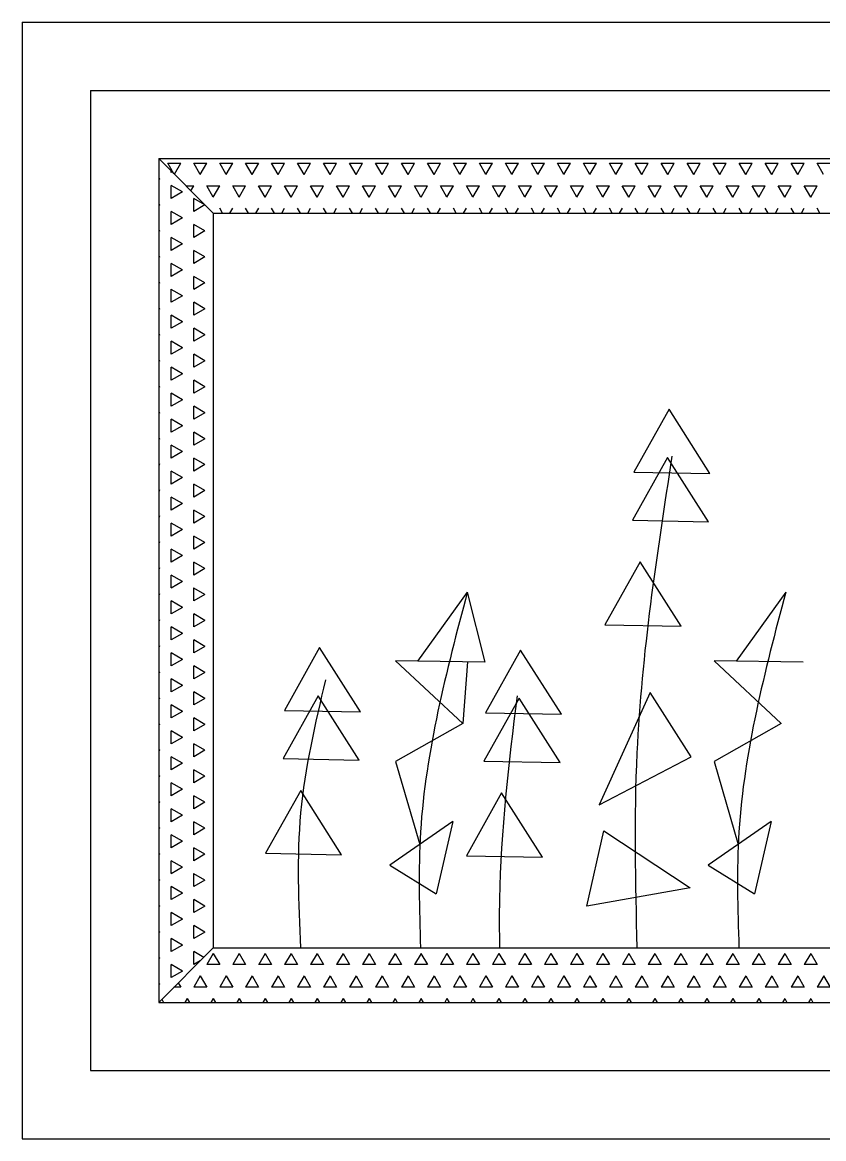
# Model space of a CAD drawing. Header units: inches. Extents: x 8.9 to 51.4, y 11.8 to 36.6.
# Drawn here: x 11.859 to 12.24, y 27.146 to 27.676 of the extents above; entities that cross this region are included whole.
import ezdxf

# ---------------------------------------------------------------- set-up
doc = ezdxf.new("R2010")
doc.units = ezdxf.units.IN
doc.header["$MEASUREMENT"] = 0
doc.layers.add('1', color=1, linetype='Continuous')

msp = doc.modelspace()

# ---------------------------------------------------------------- linework, layer by layer
at = {"layer": '1'}
for p, q in [((11.85947, 27.67626), (12.62944, 27.67626)), ((11.85947, 27.67626), (11.85947, 27.14563)), ((11.89187, 27.64386), (12.59704, 27.64386)), ((11.89187, 27.64386), (11.89187, 27.17803)), ((11.92427, 27.61146), (12.56464, 27.61146)), ((11.92427, 27.61146), (11.92427, 27.21043)), ((11.95019, 27.58554), (11.92427, 27.61146)), ((11.93142, 27.60432), (11.92857, 27.60926)), ((11.92857, 27.60925), (11.93474, 27.60925)), ((11.93172, 27.60402), (11.93474, 27.60926)), ((11.944, 27.60391), (11.94091, 27.60926)), ((11.94091, 27.60925), (11.94708, 27.60925)), ((11.944, 27.60391), (11.94709, 27.60926)), ((11.95634, 27.60391), (11.95325, 27.60926)), ((11.95326, 27.60925), (11.95943, 27.60925)), ((11.95635, 27.60391), (11.95943, 27.60926)), ((11.96868, 27.60391), (11.9656, 27.60926)), ((11.9656, 27.60925), (11.97177, 27.60925)), ((11.96869, 27.60391), (11.97178, 27.60926)), ((11.98103, 27.60391), (11.97794, 27.60926)), ((11.97795, 27.60925), (11.98412, 27.60925)), ((11.98103, 27.60391), (11.98412, 27.60926)), ((11.99337, 27.60391), (11.99029, 27.60926)), ((11.99029, 27.60925), (11.99646, 27.60925)), ((11.99338, 27.60391), (11.99647, 27.60926)), ((12.00572, 27.60391), (12.00263, 27.60926)), ((12.00263, 27.60925), (12.00881, 27.60925)), ((12.00572, 27.60391), (12.00881, 27.60926)), ((12.01806, 27.60391), (12.01498, 27.60926)), ((12.01498, 27.60925), (12.02115, 27.60925)), ((12.01807, 27.60391), (12.02115, 27.60926)), ((12.03041, 27.60391), (12.02732, 27.60926)), ((12.02732, 27.60925), (12.0335, 27.60925)), ((12.03041, 27.60391), (12.0335, 27.60926)), ((12.04275, 27.60391), (12.03966, 27.60926)), ((12.03967, 27.60925), (12.04584, 27.60925)), ((12.04276, 27.60391), (12.04584, 27.60926)), ((12.0551, 27.60391), (12.05201, 27.60926)), ((12.05201, 27.60925), (12.05818, 27.60925)), ((12.0551, 27.60391), (12.05819, 27.60926)), ((12.06744, 27.60391), (12.06435, 27.60926)), ((12.06436, 27.60925), (12.07053, 27.60925)), ((12.06745, 27.60391), (12.07053, 27.60926)), ((12.07978, 27.60391), (12.0767, 27.60926)), ((12.0767, 27.60925), (12.08287, 27.60925)), ((12.07979, 27.60391), (12.08288, 27.60926)), ((12.09213, 27.60391), (12.08904, 27.60926)), ((12.08905, 27.60925), (12.09522, 27.60925)), ((12.09213, 27.60391), (12.09522, 27.60926)), ((12.10447, 27.60391), (12.10139, 27.60926)), ((12.10139, 27.60925), (12.10756, 27.60925)), ((12.10448, 27.60391), (12.10756, 27.60926)), ((12.11682, 27.60391), (12.11373, 27.60926)), ((12.11373, 27.60925), (12.11991, 27.60925)), ((12.11682, 27.60391), (12.11991, 27.60926)), ((12.12916, 27.60391), (12.12608, 27.60926)), ((12.12608, 27.60925), (12.13225, 27.60925)), ((12.12917, 27.60391), (12.13225, 27.60926)), ((12.14151, 27.60391), (12.13842, 27.60926)), ((12.13842, 27.60925), (12.1446, 27.60925)), ((12.14151, 27.60391), (12.1446, 27.60926)), ((12.15385, 27.60391), (12.15076, 27.60926)), ((12.15077, 27.60925), (12.15694, 27.60925)), ((12.15386, 27.60391), (12.15694, 27.60926)), ((12.16619, 27.60391), (12.16311, 27.60926)), ((12.16311, 27.60925), (12.16928, 27.60925)), ((12.1662, 27.60391), (12.16929, 27.60926)), ((12.17854, 27.60391), (12.17545, 27.60926)), ((12.17546, 27.60925), (12.18163, 27.60925)), ((12.17855, 27.60391), (12.18163, 27.60926)), ((12.19088, 27.60391), (12.1878, 27.60926)), ((12.1878, 27.60925), (12.19397, 27.60925)), ((12.19089, 27.60391), (12.19398, 27.60926)), ((12.20323, 27.60391), (12.20014, 27.60926)), ((12.20015, 27.60925), (12.20632, 27.60925)), ((12.20323, 27.60391), (12.20632, 27.60926)), ((12.21557, 27.60391), (12.21249, 27.60926)), ((12.21249, 27.60925), (12.21866, 27.60925)), ((12.21558, 27.60391), (12.21866, 27.60926)), ((12.22792, 27.60391), (12.22483, 27.60926)), ((12.22483, 27.60925), (12.23101, 27.60925)), ((12.22792, 27.60391), (12.23101, 27.60926)), ((12.24026, 27.60391), (12.23718, 27.60926)), ((12.23718, 27.60925), (12.24335, 27.60925)), ((11.93023, 27.6049), (11.93023, 27.6055)), ((11.93062, 27.60512), (11.93024, 27.60489)), ((11.92489, 27.60181), (11.92427, 27.60216)), ((11.92489, 27.60181), (11.92427, 27.60145)), ((11.93023, 27.59255), (11.93023, 27.59873)), ((11.93558, 27.59563), (11.93023, 27.59872)), ((11.93717, 27.59856), (11.94091, 27.59856)), ((11.93954, 27.59619), (11.94092, 27.59857)), ((11.95017, 27.59322), (11.94708, 27.59857)), ((11.94708, 27.59856), (11.95326, 27.59856)), ((11.95017, 27.59322), (11.95326, 27.59857)), ((11.96251, 27.59322), (11.95943, 27.59857)), ((11.95943, 27.59856), (11.9656, 27.59856)), ((11.96252, 27.59322), (11.9656, 27.59857)), ((11.97486, 27.59322), (11.97177, 27.59857)), ((11.97177, 27.59856), (11.97795, 27.59856)), ((11.97486, 27.59322), (11.97795, 27.59857)), ((11.9872, 27.59322), (11.98411, 27.59857)), ((11.98412, 27.59856), (11.99029, 27.59856)), ((11.98721, 27.59322), (11.99029, 27.59857)), ((11.99955, 27.59322), (11.99646, 27.59857)), ((11.99646, 27.59856), (12.00263, 27.59856)), ((11.99955, 27.59322), (12.00264, 27.59857)), ((12.01189, 27.59322), (12.0088, 27.59857)), ((12.00881, 27.59856), (12.01498, 27.59856)), ((12.0119, 27.59322), (12.01498, 27.59857)), ((12.02423, 27.59322), (12.02115, 27.59857)), ((12.02115, 27.59856), (12.02732, 27.59856)), ((12.02424, 27.59322), (12.02733, 27.59857)), ((12.03658, 27.59322), (12.03349, 27.59857)), ((12.0335, 27.59856), (12.03967, 27.59856)), ((12.03658, 27.59322), (12.03967, 27.59857)), ((12.04892, 27.59322), (12.04584, 27.59857)), ((12.04584, 27.59856), (12.05201, 27.59856)), ((12.04893, 27.59322), (12.05202, 27.59857)), ((12.06127, 27.59322), (12.05818, 27.59857)), ((12.05818, 27.59856), (12.06436, 27.59856)), ((12.06127, 27.59322), (12.06436, 27.59857)), ((12.07361, 27.59322), (12.07053, 27.59857)), ((12.07053, 27.59856), (12.0767, 27.59856)), ((12.07362, 27.59322), (12.0767, 27.59857)), ((12.08596, 27.59322), (12.08287, 27.59857)), ((12.08287, 27.59856), (12.08905, 27.59856)), ((12.08596, 27.59322), (12.08905, 27.59857)), ((12.0983, 27.59322), (12.09521, 27.59857)), ((12.09522, 27.59856), (12.10139, 27.59856)), ((12.09831, 27.59322), (12.10139, 27.59857)), ((12.11065, 27.59322), (12.10756, 27.59857)), ((12.10756, 27.59856), (12.11373, 27.59856)), ((12.11065, 27.59322), (12.11374, 27.59857)), ((12.12299, 27.59322), (12.1199, 27.59857)), ((12.11991, 27.59856), (12.12608, 27.59856)), ((12.123, 27.59322), (12.12608, 27.59857)), ((12.13533, 27.59322), (12.13225, 27.59857)), ((12.13225, 27.59856), (12.13842, 27.59856)), ((12.13534, 27.59322), (12.13843, 27.59857)), ((12.14768, 27.59322), (12.14459, 27.59857)), ((12.1446, 27.59856), (12.15077, 27.59856)), ((12.14768, 27.59322), (12.15077, 27.59857)), ((12.16002, 27.59322), (12.15694, 27.59857)), ((12.15694, 27.59856), (12.16311, 27.59856)), ((12.16003, 27.59322), (12.16311, 27.59857)), ((12.17237, 27.59322), (12.16928, 27.59857)), ((12.16928, 27.59856), (12.17546, 27.59856)), ((12.17237, 27.59322), (12.17546, 27.59857)), ((12.18471, 27.59322), (12.18163, 27.59857)), ((12.18163, 27.59856), (12.1878, 27.59856)), ((12.18472, 27.59322), (12.1878, 27.59857)), ((12.19706, 27.59322), (12.19397, 27.59857)), ((12.19397, 27.59856), (12.20015, 27.59856)), ((12.19706, 27.59322), (12.20015, 27.59857)), ((12.2094, 27.59322), (12.20631, 27.59857)), ((12.20632, 27.59856), (12.21249, 27.59856)), ((12.20941, 27.59322), (12.21249, 27.59857)), ((12.22174, 27.59322), (12.21866, 27.59857)), ((12.21866, 27.59856), (12.22483, 27.59856)), ((12.22175, 27.59322), (12.22484, 27.59857)), ((12.23409, 27.59322), (12.231, 27.59857)), ((12.23101, 27.59856), (12.23718, 27.59856)), ((12.23409, 27.59322), (12.23718, 27.59857)), ((11.93558, 27.59563), (11.93024, 27.59255)), ((11.92489, 27.58946), (11.92427, 27.58982)), ((11.92489, 27.58946), (11.92427, 27.58911)), ((11.94092, 27.58638), (11.94092, 27.59255)), ((11.94627, 27.58946), (11.94092, 27.59255)), ((11.94627, 27.58946), (11.94093, 27.58638)), ((11.9546, 27.58554), (11.95325, 27.58788)), ((11.95808, 27.58554), (11.95943, 27.58788)), ((11.96695, 27.58554), (11.9656, 27.58788)), ((11.97043, 27.58554), (11.97178, 27.58788)), ((11.97929, 27.58554), (11.97794, 27.58788)), ((11.98277, 27.58554), (11.98412, 27.58788)), ((11.99164, 27.58554), (11.99029, 27.58788)), ((11.99512, 27.58554), (11.99647, 27.58788)), ((12.00398, 27.58554), (12.00263, 27.58788)), ((12.00746, 27.58554), (12.00881, 27.58788)), ((12.01632, 27.58554), (12.01498, 27.58788)), ((12.01981, 27.58554), (12.02115, 27.58788)), ((12.02867, 27.58554), (12.02732, 27.58788)), ((12.03215, 27.58554), (12.0335, 27.58788)), ((12.04101, 27.58554), (12.03966, 27.58788)), ((12.04449, 27.58554), (12.04584, 27.58788)), ((12.05336, 27.58554), (12.05201, 27.58788)), ((12.05684, 27.58554), (12.05819, 27.58788)), ((12.0657, 27.58554), (12.06435, 27.58788)), ((12.06918, 27.58554), (12.07053, 27.58788)), ((12.07805, 27.58554), (12.0767, 27.58788)), ((12.08153, 27.58554), (12.08288, 27.58788)), ((12.09039, 27.58554), (12.08904, 27.58788)), ((12.09387, 27.58554), (12.09522, 27.58788)), ((12.10274, 27.58554), (12.10139, 27.58788)), ((12.10622, 27.58554), (12.10756, 27.58788)), ((12.11508, 27.58554), (12.11373, 27.58788)), ((12.11856, 27.58554), (12.11991, 27.58788)), ((12.12742, 27.58554), (12.12608, 27.58788)), ((12.13091, 27.58554), (12.13225, 27.58788)), ((12.13977, 27.58554), (12.13842, 27.58788)), ((12.14325, 27.58554), (12.1446, 27.58788)), ((12.15211, 27.58554), (12.15076, 27.58788)), ((12.15559, 27.58554), (12.15694, 27.58788)), ((12.16446, 27.58554), (12.16311, 27.58788)), ((12.16794, 27.58554), (12.16929, 27.58788)), ((12.1768, 27.58554), (12.17545, 27.58788)), ((12.18028, 27.58554), (12.18163, 27.58788)), ((12.18915, 27.58554), (12.1878, 27.58788)), ((12.19263, 27.58554), (12.19398, 27.58788)), ((12.20149, 27.58554), (12.20014, 27.58788)), ((12.20497, 27.58554), (12.20632, 27.58788)), ((12.21383, 27.58554), (12.21249, 27.58788)), ((12.21732, 27.58554), (12.21866, 27.58788)), ((12.22618, 27.58554), (12.22483, 27.58788)), ((12.22966, 27.58554), (12.23101, 27.58788)), ((12.23852, 27.58554), (12.23718, 27.58788)), ((11.93558, 27.58329), (11.93023, 27.58638)), ((11.93023, 27.58021), (11.93023, 27.58638)), ((11.93558, 27.58329), (11.93024, 27.5802)), ((11.95019, 27.58554), (12.53872, 27.58554)), ((11.95019, 27.58554), (11.95019, 27.23635)), ((11.92489, 27.57712), (11.92427, 27.57747)), ((11.92489, 27.57712), (11.92427, 27.57676)), ((11.94092, 27.57404), (11.94092, 27.58021)), ((11.94627, 27.57712), (11.94092, 27.5802)), ((11.94627, 27.57712), (11.94093, 27.57403)), ((11.93023, 27.56787), (11.93023, 27.57404)), ((11.93558, 27.57095), (11.93023, 27.57403)), ((11.93558, 27.57095), (11.93024, 27.56786)), ((11.94092, 27.56169), (11.94092, 27.56787)), ((11.94627, 27.56477), (11.94092, 27.56786)), ((11.92489, 27.56477), (11.92427, 27.56513)), ((11.92489, 27.56477), (11.92427, 27.56442)), ((11.93558, 27.5586), (11.93023, 27.56169)), ((11.93023, 27.55552), (11.93023, 27.56169)), ((11.94627, 27.56477), (11.94093, 27.56169)), ((11.93558, 27.5586), (11.93024, 27.55552)), ((11.94627, 27.55243), (11.94092, 27.55552)), ((11.94092, 27.54935), (11.94092, 27.55552)), ((11.92489, 27.55243), (11.92427, 27.55278)), ((11.92489, 27.55243), (11.92427, 27.55207)), ((11.94627, 27.55243), (11.94093, 27.54934)), ((11.93023, 27.54318), (11.93023, 27.54935)), ((11.93558, 27.54626), (11.93023, 27.54934)), ((11.93558, 27.54626), (11.93024, 27.54317)), ((11.92489, 27.54008), (11.92427, 27.54044)), ((11.92489, 27.54008), (11.92427, 27.53973)), ((11.94092, 27.537), (11.94092, 27.54318)), ((11.94627, 27.54008), (11.94092, 27.54317)), ((11.94627, 27.54008), (11.94093, 27.537)), ((11.93558, 27.53391), (11.93023, 27.537)), ((11.93023, 27.53083), (11.93023, 27.537)), ((11.93558, 27.53391), (11.93024, 27.53083)), ((11.94092, 27.52466), (11.94092, 27.53083)), ((11.94627, 27.52774), (11.94092, 27.53083)), ((11.92489, 27.52774), (11.92427, 27.52809)), ((11.92489, 27.52774), (11.92427, 27.52738)), ((11.93023, 27.51849), (11.93023, 27.52466)), ((11.93558, 27.52157), (11.93023, 27.52465)), ((11.94627, 27.52774), (11.94093, 27.52465)), ((11.93558, 27.52157), (11.93024, 27.51848)), ((11.94092, 27.51232), (11.94092, 27.51849)), ((11.94627, 27.5154), (11.94092, 27.51848)), ((11.92489, 27.5154), (11.92427, 27.51575)), ((11.92489, 27.5154), (11.92427, 27.51504)), ((11.94627, 27.5154), (11.94093, 27.51231)), ((11.93023, 27.50614), (11.93023, 27.51232)), ((11.93558, 27.50922), (11.93023, 27.51231)), ((11.93558, 27.50922), (11.93024, 27.50614)), ((11.92489, 27.50305), (11.92427, 27.5034)), ((11.92489, 27.50305), (11.92427, 27.5027)), ((11.94627, 27.50305), (11.94092, 27.50614)), ((11.94092, 27.49997), (11.94092, 27.50614)), ((11.94627, 27.50305), (11.94093, 27.49997)), ((11.93558, 27.49688), (11.93023, 27.49997)), ((11.93023, 27.4938), (11.93023, 27.49997)), ((11.93558, 27.49688), (11.93024, 27.49379)), ((11.94092, 27.48763), (11.94092, 27.4938)), ((11.94627, 27.49071), (11.94092, 27.49379)), ((12.1668, 27.49232), (12.15012, 27.46246)), ((12.18625, 27.46177), (12.1668, 27.49232)), ((11.92489, 27.49071), (11.92427, 27.49106)), ((11.92489, 27.49071), (11.92427, 27.49035)), ((11.93023, 27.48145), (11.93023, 27.48763)), ((11.93558, 27.48454), (11.93023, 27.48762)), ((11.94627, 27.49071), (11.94093, 27.48762)), ((11.93558, 27.48454), (11.93024, 27.48145)), ((11.94092, 27.47528), (11.94092, 27.48145)), ((11.94627, 27.47836), (11.94092, 27.48145)), ((11.92489, 27.47836), (11.92427, 27.47872)), ((11.92489, 27.47836), (11.92427, 27.47801)), ((11.94627, 27.47836), (11.94093, 27.47528)), ((11.93558, 27.47219), (11.93023, 27.47528)), ((11.93023, 27.46911), (11.93023, 27.47528)), ((11.93558, 27.47219), (11.93024, 27.4691)), ((11.92489, 27.46602), (11.92427, 27.46637)), ((11.92489, 27.46602), (11.92427, 27.46566)), ((11.94092, 27.46294), (11.94092, 27.46911)), ((11.94627, 27.46602), (11.94092, 27.4691)), ((11.94627, 27.46602), (11.94093, 27.46293)), ((12.1661, 27.46941), (12.14943, 27.43955)), ((12.18556, 27.43886), (12.1661, 27.46941)), ((11.93023, 27.45677), (11.93023, 27.46294)), ((11.93558, 27.45985), (11.93023, 27.46293)), ((12.15012, 27.46246), (12.18625, 27.46177)), ((11.93558, 27.45985), (11.93024, 27.45676)), ((11.94092, 27.45059), (11.94092, 27.45677)), ((11.94627, 27.45367), (11.94092, 27.45676)), ((11.92489, 27.45367), (11.92427, 27.45403)), ((11.92489, 27.45367), (11.92427, 27.45332)), ((11.93558, 27.4475), (11.93023, 27.45059)), ((11.93023, 27.44442), (11.93023, 27.45059)), ((11.94627, 27.45367), (11.94093, 27.45059)), ((11.93558, 27.4475), (11.93024, 27.44442)), ((11.94092, 27.43825), (11.94092, 27.44442)), ((11.94627, 27.44133), (11.94092, 27.44442)), ((11.92489, 27.44133), (11.92427, 27.44168)), ((11.92489, 27.44133), (11.92427, 27.44097)), ((11.94627, 27.44133), (11.94093, 27.43824)), ((12.14943, 27.43955), (12.18556, 27.43886)), ((11.93023, 27.43208), (11.93023, 27.43825)), ((11.93558, 27.43516), (11.93023, 27.43824)), ((11.93558, 27.43516), (11.93024, 27.43207)), ((11.92489, 27.42899), (11.92427, 27.42934)), ((11.92489, 27.42899), (11.92427, 27.42863)), ((11.94092, 27.4259), (11.94092, 27.43208)), ((11.94627, 27.42899), (11.94092, 27.43207)), ((11.94627, 27.42899), (11.94093, 27.4259)), ((11.93558, 27.42281), (11.93023, 27.4259)), ((11.93023, 27.41973), (11.93023, 27.4259)), ((11.93558, 27.42281), (11.93024, 27.41973)), ((11.94092, 27.41356), (11.94092, 27.41973)), ((11.94627, 27.41664), (11.94092, 27.41973)), ((12.15303, 27.41977), (12.13635, 27.38991)), ((12.17248, 27.38922), (12.15303, 27.41977)), ((11.92489, 27.41664), (11.92427, 27.41699)), ((11.92489, 27.41664), (11.92427, 27.41628)), ((11.93023, 27.40739), (11.93023, 27.41356)), ((11.93558, 27.41047), (11.93023, 27.41355)), ((11.94627, 27.41664), (11.94093, 27.41355)), ((11.93558, 27.41047), (11.93024, 27.40738)), ((11.94092, 27.40122), (11.94092, 27.40739)), ((11.94627, 27.4043), (11.94092, 27.40738)), ((11.92489, 27.4043), (11.92427, 27.40465)), ((11.92489, 27.4043), (11.92427, 27.40394)), ((11.94627, 27.4043), (11.94093, 27.40121)), ((12.07092, 27.40542), (12.04729, 27.37262)), ((12.07092, 27.40542), (12.07926, 27.37209)), ((12.22223, 27.40542), (12.19861, 27.37262)), ((11.93023, 27.39504), (11.93023, 27.40122)), ((11.93558, 27.39812), (11.93023, 27.40121)), ((11.93558, 27.39812), (11.93024, 27.39504)), ((11.92489, 27.39195), (11.92427, 27.39231)), ((11.92489, 27.39195), (11.92427, 27.3916)), ((11.94627, 27.39195), (11.94092, 27.39504)), ((11.94092, 27.38887), (11.94092, 27.39504)), ((11.94627, 27.39195), (11.94093, 27.38887)), ((11.93558, 27.38578), (11.93023, 27.38887)), ((11.93023, 27.3827), (11.93023, 27.38887)), ((11.93558, 27.38578), (11.93024, 27.38269)), ((12.13635, 27.38991), (12.17248, 27.38922)), ((11.94092, 27.37653), (11.94092, 27.3827)), ((11.94627, 27.37961), (11.94092, 27.38269)), ((11.92489, 27.37961), (11.92427, 27.37996)), ((11.92489, 27.37961), (11.92427, 27.37925)), ((11.93023, 27.37035), (11.93023, 27.37653)), ((11.93558, 27.37344), (11.93023, 27.37652)), ((11.94627, 27.37961), (11.94093, 27.37652)), ((12.00075, 27.37903), (11.98407, 27.34918)), ((12.0202, 27.34849), (12.00075, 27.37903)), ((12.09622, 27.37789), (12.07954, 27.34804)), ((12.11567, 27.34734), (12.09622, 27.37789)), ((11.93558, 27.37344), (11.93024, 27.37035)), ((11.94092, 27.36418), (11.94092, 27.37035)), ((11.94627, 27.36726), (11.94092, 27.37035)), ((12.07926, 27.37209), (12.03687, 27.37279)), ((12.03687, 27.37279), (12.06883, 27.34293)), ((12.07095, 27.37223), (12.06883, 27.34293)), ((12.18819, 27.37279), (12.22015, 27.34293)), ((12.23057, 27.37209), (12.18819, 27.37279)), ((11.92489, 27.36726), (11.92427, 27.36762)), ((11.92489, 27.36726), (11.92427, 27.36691)), ((11.94627, 27.36726), (11.94093, 27.36418)), ((11.93558, 27.36109), (11.93023, 27.36418)), ((11.93023, 27.35801), (11.93023, 27.36418)), ((11.93558, 27.36109), (11.93024, 27.35801)), ((11.92489, 27.35492), (11.92427, 27.35527)), ((11.92489, 27.35492), (11.92427, 27.35456)), ((11.94092, 27.35184), (11.94092, 27.35801)), ((11.94627, 27.35492), (11.94092, 27.358)), ((11.94627, 27.35492), (11.94093, 27.35183)), ((12.00005, 27.35612), (11.98338, 27.32627)), ((12.01951, 27.32558), (12.00005, 27.35612)), ((12.09552, 27.35498), (12.07885, 27.32513)), ((12.11498, 27.32443), (12.09552, 27.35498)), ((12.15781, 27.35765), (12.13365, 27.30438)), ((12.17726, 27.3271), (12.15781, 27.35765)), ((11.93023, 27.34567), (11.93023, 27.35184)), ((11.93558, 27.34875), (11.93023, 27.35183)), ((11.93558, 27.34875), (11.93024, 27.34566)), ((11.98407, 27.34918), (12.0202, 27.34849)), ((11.94092, 27.33949), (11.94092, 27.34567)), ((11.94627, 27.34257), (11.94092, 27.34566)), ((12.07954, 27.34804), (12.11567, 27.34734)), ((11.92489, 27.34257), (11.92427, 27.34293)), ((11.92489, 27.34257), (11.92427, 27.34222)), ((11.93558, 27.3364), (11.93023, 27.33949)), ((11.93023, 27.33332), (11.93023, 27.33949)), ((11.94627, 27.34257), (11.94093, 27.33949)), ((12.06883, 27.34293), (12.03687, 27.32488)), ((12.22015, 27.34293), (12.18819, 27.32488)), ((11.93558, 27.3364), (11.93024, 27.33332)), ((11.94627, 27.33023), (11.94092, 27.33332)), ((11.94092, 27.32715), (11.94092, 27.33332)), ((11.92489, 27.33023), (11.92427, 27.33058)), ((11.92489, 27.33023), (11.92427, 27.32987)), ((11.94627, 27.33023), (11.94093, 27.32714)), ((11.93023, 27.32098), (11.93023, 27.32715)), ((11.93558, 27.32406), (11.93023, 27.32714)), ((11.93558, 27.32406), (11.93024, 27.32097)), ((11.98338, 27.32627), (12.01951, 27.32558)), ((12.03687, 27.32488), (12.04837, 27.28554)), ((12.07885, 27.32513), (12.11498, 27.32443)), ((12.13365, 27.30438), (12.17726, 27.3271)), ((12.18819, 27.32488), (12.19969, 27.28554)), ((11.92489, 27.31789), (11.92427, 27.31824)), ((11.92489, 27.31789), (11.92427, 27.31753)), ((11.94092, 27.3148), (11.94092, 27.32098)), ((11.94627, 27.31789), (11.94092, 27.32097)), ((11.94627, 27.31789), (11.94093, 27.3148)), ((11.93558, 27.31171), (11.93023, 27.3148)), ((11.93023, 27.30863), (11.93023, 27.3148)), ((11.93558, 27.31171), (11.93024, 27.30863)), ((11.94092, 27.30246), (11.94092, 27.30863)), ((11.94627, 27.30554), (11.94092, 27.30863)), ((11.99176, 27.31113), (11.97508, 27.28128)), ((12.01121, 27.28058), (11.99176, 27.31113)), ((12.08723, 27.30999), (12.07055, 27.28013)), ((12.10668, 27.27944), (12.08723, 27.30999)), ((11.92489, 27.30554), (11.92427, 27.30589)), ((11.92489, 27.30554), (11.92427, 27.30518)), ((11.93558, 27.29937), (11.93023, 27.30246)), ((11.93023, 27.29629), (11.93023, 27.30246)), ((11.94627, 27.30554), (11.94093, 27.30246)), ((11.93558, 27.29937), (11.93024, 27.29628)), ((11.94092, 27.29012), (11.94092, 27.29629)), ((11.94627, 27.2932), (11.94092, 27.29628)), ((12.06397, 27.29642), (12.0341, 27.27559)), ((12.06397, 27.29642), (12.05608, 27.26208)), ((12.21529, 27.29642), (12.18541, 27.27559)), ((12.21529, 27.29642), (12.20739, 27.26208)), ((11.92489, 27.2932), (11.92427, 27.29355)), ((11.92489, 27.2932), (11.92427, 27.29284)), ((11.94627, 27.2932), (11.94093, 27.29011)), ((12.12779, 27.25608), (12.13585, 27.29194)), ((12.13585, 27.29194), (12.17685, 27.26487)), ((11.93023, 27.28394), (11.93023, 27.29012)), ((11.93558, 27.28702), (11.93023, 27.29011)), ((11.93558, 27.28702), (11.93024, 27.28394)), ((11.92489, 27.28085), (11.92427, 27.28121)), ((11.92489, 27.28085), (11.92427, 27.2805)), ((11.94092, 27.27777), (11.94092, 27.28394)), ((11.94627, 27.28085), (11.94092, 27.28394)), ((11.94627, 27.28085), (11.94093, 27.27777)), ((11.97508, 27.28128), (12.01121, 27.28058)), ((12.07055, 27.28013), (12.10668, 27.27944)), ((11.93558, 27.27468), (11.93023, 27.27777)), ((11.93023, 27.2716), (11.93023, 27.27777)), ((11.93558, 27.27468), (11.93024, 27.27159)), ((12.0341, 27.27559), (12.05608, 27.26208)), ((12.18541, 27.27559), (12.20739, 27.26208)), ((11.94092, 27.26543), (11.94092, 27.2716)), ((11.94627, 27.26851), (11.94092, 27.27159)), ((11.92489, 27.26851), (11.92427, 27.26886)), ((11.92489, 27.26851), (11.92427, 27.26815)), ((11.93023, 27.25926), (11.93023, 27.26543)), ((11.93558, 27.26234), (11.93023, 27.26542)), ((11.94627, 27.26851), (11.94093, 27.26542)), ((12.17685, 27.26487), (12.12779, 27.25608)), ((11.93558, 27.26234), (11.93024, 27.25925)), ((11.94092, 27.25308), (11.94092, 27.25926)), ((11.94627, 27.25616), (11.94092, 27.25925)), ((11.92489, 27.25616), (11.92427, 27.25652)), ((11.92489, 27.25616), (11.92427, 27.25581)), ((11.93558, 27.24999), (11.93023, 27.25308)), ((11.93023, 27.24691), (11.93023, 27.25308)), ((11.94627, 27.25616), (11.94093, 27.25308)), ((11.93558, 27.24999), (11.93024, 27.24691)), ((11.92489, 27.24382), (11.92427, 27.24417)), ((11.92489, 27.24382), (11.92427, 27.24346)), ((11.94092, 27.24074), (11.94092, 27.24691)), ((11.94627, 27.24382), (11.94092, 27.24691)), ((11.94627, 27.24382), (11.94093, 27.24073)), ((11.93023, 27.23457), (11.93023, 27.24074)), ((11.93558, 27.23765), (11.93023, 27.24073)), ((11.93558, 27.23765), (11.93024, 27.23456)), ((11.95019, 27.23635), (11.92427, 27.21043)), ((11.92489, 27.23147), (11.92427, 27.23183)), ((11.94092, 27.22839), (11.94092, 27.23457)), ((11.94566, 27.23182), (11.94092, 27.23456)), ((11.95017, 27.2337), (11.94709, 27.22836)), ((11.95017, 27.2337), (11.95325, 27.22836)), ((11.95019, 27.23635), (12.53872, 27.23635)), ((11.96252, 27.2337), (11.95943, 27.22836)), ((11.96251, 27.2337), (11.9656, 27.22836)), ((11.97486, 27.2337), (11.97178, 27.22836)), ((11.97486, 27.2337), (11.97794, 27.22836)), ((11.98721, 27.2337), (11.98412, 27.22836)), ((11.9872, 27.2337), (11.99029, 27.22836)), ((11.99955, 27.2337), (11.99647, 27.22836)), ((11.99955, 27.2337), (12.00263, 27.22836)), ((12.0119, 27.2337), (12.00881, 27.22836)), ((12.01189, 27.2337), (12.01498, 27.22836)), ((12.02424, 27.2337), (12.02115, 27.22836)), ((12.02423, 27.2337), (12.02732, 27.22836)), ((12.03658, 27.2337), (12.0335, 27.22836)), ((12.03658, 27.2337), (12.03966, 27.22836)), ((12.04893, 27.2337), (12.04584, 27.22836)), ((12.04892, 27.2337), (12.05201, 27.22836)), ((12.06127, 27.2337), (12.05819, 27.22836)), ((12.06127, 27.2337), (12.06435, 27.22836)), ((12.07362, 27.2337), (12.07053, 27.22836)), ((12.07361, 27.2337), (12.0767, 27.22836)), ((12.08596, 27.2337), (12.08288, 27.22836)), ((12.08596, 27.2337), (12.08904, 27.22836)), ((12.09831, 27.2337), (12.09522, 27.22836)), ((12.0983, 27.2337), (12.10139, 27.22836)), ((12.11065, 27.2337), (12.10756, 27.22836)), ((12.11065, 27.2337), (12.11373, 27.22836)), ((12.123, 27.2337), (12.11991, 27.22836)), ((12.12299, 27.2337), (12.12608, 27.22836)), ((12.13534, 27.2337), (12.13225, 27.22836)), ((12.13533, 27.2337), (12.13842, 27.22836)), ((12.14768, 27.2337), (12.1446, 27.22836)), ((12.14768, 27.2337), (12.15076, 27.22836)), ((12.16003, 27.2337), (12.15694, 27.22836)), ((12.16002, 27.2337), (12.16311, 27.22836)), ((12.17237, 27.2337), (12.16929, 27.22836)), ((12.17237, 27.2337), (12.17545, 27.22836)), ((12.18472, 27.2337), (12.18163, 27.22836)), ((12.18471, 27.2337), (12.1878, 27.22836)), ((12.19706, 27.2337), (12.19398, 27.22836)), ((12.19706, 27.2337), (12.20014, 27.22836)), ((12.20941, 27.2337), (12.20632, 27.22836)), ((12.2094, 27.2337), (12.21249, 27.22836)), ((12.22175, 27.2337), (12.21866, 27.22836)), ((12.22174, 27.2337), (12.22483, 27.22836)), ((12.23409, 27.2337), (12.23101, 27.22836)), ((12.23409, 27.2337), (12.23718, 27.22836)), ((11.92489, 27.23148), (11.92427, 27.23112)), ((11.93558, 27.2253), (11.93023, 27.22839)), ((11.93023, 27.22222), (11.93023, 27.22839)), ((11.94401, 27.23017), (11.94093, 27.22839)), ((11.95326, 27.22835), (11.94708, 27.22835)), ((11.9656, 27.22835), (11.95943, 27.22835)), ((11.97795, 27.22835), (11.97177, 27.22835)), ((11.99029, 27.22835), (11.98412, 27.22835)), ((12.00263, 27.22835), (11.99646, 27.22835)), ((12.01498, 27.22835), (12.00881, 27.22835)), ((12.02732, 27.22835), (12.02115, 27.22835)), ((12.03967, 27.22835), (12.0335, 27.22835)), ((12.05201, 27.22835), (12.04584, 27.22835)), ((12.06436, 27.22835), (12.05818, 27.22835)), ((12.0767, 27.22835), (12.07053, 27.22835)), ((12.08905, 27.22835), (12.08287, 27.22835)), ((12.10139, 27.22835), (12.09522, 27.22835)), ((12.11373, 27.22835), (12.10756, 27.22835)), ((12.12608, 27.22835), (12.11991, 27.22835)), ((12.13842, 27.22835), (12.13225, 27.22835)), ((12.15077, 27.22835), (12.1446, 27.22835)), ((12.16311, 27.22835), (12.15694, 27.22835)), ((12.17546, 27.22835), (12.16928, 27.22835)), ((12.1878, 27.22835), (12.18163, 27.22835)), ((12.20015, 27.22835), (12.19397, 27.22835)), ((12.21249, 27.22835), (12.20632, 27.22835)), ((12.22483, 27.22835), (12.21866, 27.22835)), ((12.23718, 27.22835), (12.23101, 27.22835)), ((11.93558, 27.2253), (11.93024, 27.22222)), ((11.944, 27.22301), (11.94092, 27.21767)), ((11.944, 27.22301), (11.94708, 27.21767)), ((11.95635, 27.22301), (11.95326, 27.21767)), ((11.95634, 27.22301), (11.95943, 27.21767)), ((11.96869, 27.22301), (11.9656, 27.21767)), ((11.96868, 27.22301), (11.97177, 27.21767)), ((11.98103, 27.22301), (11.97795, 27.21767)), ((11.98103, 27.22301), (11.98411, 27.21767)), ((11.99338, 27.22301), (11.99029, 27.21767)), ((11.99337, 27.22301), (11.99646, 27.21767)), ((12.00572, 27.22301), (12.00264, 27.21767)), ((12.00572, 27.22301), (12.0088, 27.21767)), ((12.01807, 27.22301), (12.01498, 27.21767)), ((12.01806, 27.22301), (12.02115, 27.21767)), ((12.03041, 27.22301), (12.02733, 27.21767)), ((12.03041, 27.22301), (12.03349, 27.21767)), ((12.04276, 27.22301), (12.03967, 27.21767)), ((12.04275, 27.22301), (12.04584, 27.21767)), ((12.0551, 27.22301), (12.05202, 27.21767)), ((12.0551, 27.22301), (12.05818, 27.21767)), ((12.06745, 27.22301), (12.06436, 27.21767)), ((12.06744, 27.22301), (12.07053, 27.21767)), ((12.07979, 27.22301), (12.0767, 27.21767)), ((12.07978, 27.22301), (12.08287, 27.21767)), ((12.09213, 27.22301), (12.08905, 27.21767)), ((12.09213, 27.22301), (12.09521, 27.21767)), ((12.10448, 27.22301), (12.10139, 27.21767)), ((12.10447, 27.22301), (12.10756, 27.21767)), ((12.11682, 27.22301), (12.11374, 27.21767)), ((12.11682, 27.22301), (12.1199, 27.21767)), ((12.12917, 27.22301), (12.12608, 27.21767)), ((12.12916, 27.22301), (12.13225, 27.21767)), ((12.14151, 27.22301), (12.13843, 27.21767)), ((12.14151, 27.22301), (12.14459, 27.21767)), ((12.15386, 27.22301), (12.15077, 27.21767)), ((12.15385, 27.22301), (12.15694, 27.21767)), ((12.1662, 27.22301), (12.16311, 27.21767)), ((12.16619, 27.22301), (12.16928, 27.21767)), ((12.17855, 27.22301), (12.17546, 27.21767)), ((12.17854, 27.22301), (12.18163, 27.21767)), ((12.19089, 27.22301), (12.1878, 27.21767)), ((12.19088, 27.22301), (12.19397, 27.21767)), ((12.20323, 27.22301), (12.20015, 27.21767)), ((12.20323, 27.22301), (12.20631, 27.21767)), ((12.21558, 27.22301), (12.21249, 27.21767)), ((12.21557, 27.22301), (12.21866, 27.21767)), ((12.22792, 27.22301), (12.22484, 27.21767)), ((12.22792, 27.22301), (12.231, 27.21767)), ((12.24027, 27.22301), (12.23718, 27.21767)), ((12.24026, 27.22301), (12.24335, 27.21767)), ((11.92489, 27.21913), (11.92427, 27.21948)), ((11.92489, 27.21913), (11.92427, 27.21877)), ((11.93474, 27.21766), (11.9315, 27.21766)), ((11.93355, 27.21972), (11.93474, 27.21767)), ((11.94708, 27.21766), (11.94091, 27.21766)), ((11.95943, 27.21766), (11.95326, 27.21766)), ((11.97177, 27.21766), (11.9656, 27.21766)), ((11.98412, 27.21766), (11.97795, 27.21766)), ((11.99646, 27.21766), (11.99029, 27.21766)), ((12.00881, 27.21766), (12.00263, 27.21766)), ((12.02115, 27.21766), (12.01498, 27.21766)), ((12.0335, 27.21766), (12.02732, 27.21766)), ((12.04584, 27.21766), (12.03967, 27.21766)), ((12.05818, 27.21766), (12.05201, 27.21766)), ((12.07053, 27.21766), (12.06436, 27.21766)), ((12.08287, 27.21766), (12.0767, 27.21766)), ((12.09522, 27.21766), (12.08905, 27.21766)), ((12.10756, 27.21766), (12.10139, 27.21766)), ((12.11991, 27.21766), (12.11373, 27.21766)), ((12.13225, 27.21766), (12.12608, 27.21766)), ((12.1446, 27.21766), (12.13842, 27.21766)), ((12.15694, 27.21766), (12.15077, 27.21766)), ((12.16928, 27.21766), (12.16311, 27.21766)), ((12.18163, 27.21766), (12.17546, 27.21766)), ((12.19397, 27.21766), (12.1878, 27.21766)), ((12.20632, 27.21766), (12.20015, 27.21766)), ((12.21866, 27.21766), (12.21249, 27.21766)), ((12.23101, 27.21766), (12.22483, 27.21766)), ((12.24335, 27.21766), (12.23718, 27.21766)), ((11.92456, 27.21072), (11.9244, 27.21043)), ((11.92573, 27.21189), (11.92657, 27.21043)), ((11.93783, 27.21232), (11.93674, 27.21043)), ((11.93782, 27.21232), (11.93891, 27.21043)), ((11.95017, 27.21232), (11.94908, 27.21043)), ((11.95017, 27.21232), (11.95126, 27.21043)), ((11.96252, 27.21232), (11.96143, 27.21043)), ((11.96251, 27.21232), (11.9636, 27.21043)), ((11.97486, 27.21232), (11.97377, 27.21043)), ((11.97486, 27.21232), (11.97595, 27.21043)), ((11.98721, 27.21232), (11.98612, 27.21043)), ((11.9872, 27.21232), (11.98829, 27.21043)), ((11.99955, 27.21232), (11.99846, 27.21043)), ((11.99955, 27.21232), (12.00063, 27.21043)), ((12.0119, 27.21232), (12.01081, 27.21043)), ((12.01189, 27.21232), (12.01298, 27.21043)), ((12.02424, 27.21232), (12.02315, 27.21043)), ((12.02423, 27.21232), (12.02532, 27.21043)), ((12.03658, 27.21232), (12.0355, 27.21043)), ((12.03658, 27.21232), (12.03767, 27.21043)), ((12.04893, 27.21232), (12.04784, 27.21043)), ((12.04892, 27.21232), (12.05001, 27.21043)), ((12.06127, 27.21232), (12.06018, 27.21043)), ((12.06127, 27.21232), (12.06236, 27.21043)), ((12.07362, 27.21232), (12.07253, 27.21043)), ((12.07361, 27.21232), (12.0747, 27.21043)), ((12.08596, 27.21232), (12.08487, 27.21043)), ((12.08596, 27.21232), (12.08705, 27.21043)), ((12.09831, 27.21232), (12.09722, 27.21043)), ((12.0983, 27.21232), (12.09939, 27.21043)), ((12.11065, 27.21232), (12.10956, 27.21043)), ((12.11065, 27.21232), (12.11173, 27.21043)), ((12.123, 27.21232), (12.12191, 27.21043)), ((12.12299, 27.21232), (12.12408, 27.21043)), ((12.13534, 27.21232), (12.13425, 27.21043)), ((12.13533, 27.21232), (12.13642, 27.21043)), ((12.14768, 27.21232), (12.1466, 27.21043)), ((12.14768, 27.21232), (12.14877, 27.21043)), ((12.16003, 27.21232), (12.15894, 27.21043)), ((12.16002, 27.21232), (12.16111, 27.21043)), ((12.17237, 27.21232), (12.17128, 27.21043)), ((12.17237, 27.21232), (12.17346, 27.21043)), ((12.18472, 27.21232), (12.18363, 27.21043)), ((12.18471, 27.21232), (12.1858, 27.21043)), ((12.19706, 27.21232), (12.19597, 27.21043)), ((12.19706, 27.21232), (12.19814, 27.21043)), ((12.20941, 27.21232), (12.20832, 27.21043)), ((12.2094, 27.21232), (12.21049, 27.21043)), ((12.22175, 27.21232), (12.22066, 27.21043)), ((12.22174, 27.21232), (12.22283, 27.21043)), ((12.23409, 27.21232), (12.23301, 27.21043)), ((12.23409, 27.21232), (12.23518, 27.21043)), ((11.92427, 27.21043), (12.56464, 27.21043)), ((11.89187, 27.17803), (12.59704, 27.17803)), ((11.85947, 27.14563), (12.62944, 27.14563))]:
    msp.add_line(p, q, dxfattribs=at)
for points in [[(12.16819, 27.4701), (12.15151, 27.32905), (12.15151, 27.23635)], [(12.07092, 27.40542), (12.04869, 27.29156), (12.04869, 27.23635)], [(12.22223, 27.40542), (12.2, 27.29156), (12.2, 27.23635)], [(12.00353, 27.36376), (11.99171, 27.30058), (11.99171, 27.23635)], [(12.09454, 27.35612), (12.0862, 27.25962), (12.0862, 27.23635)]]:
    msp.add_spline(points, degree=3, dxfattribs=at)

doc.saveas('drawing.dxf')
